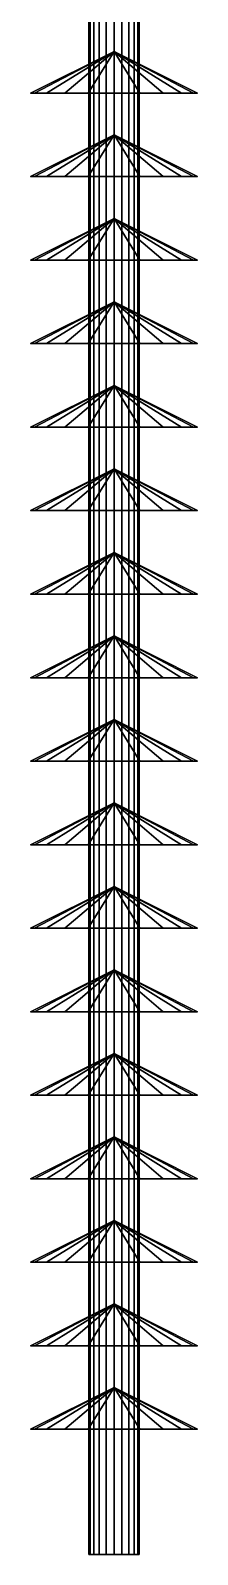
# Model space of a CAD drawing. Extents: x -14.2 to 13.4, y -20.5 to 46.3.
# Drawn here: x -8.95 to -8.75, y 28.5 to 30.325 of the extents above; entities that cross this region are included whole.
import ezdxf

# ---------------------------------------------------------------- set-up
doc = ezdxf.new("R2010")
doc.units = 0

msp = doc.modelspace()

# ---------------------------------------------------------------- linework, layer by layer
at = {"layer": '2', "color": 7}
for points in [[(-8.8785, 33.5, 0.0093), (-8.8785, 28.5, 0.0093), (-8.88, 28.5), (-8.88, 33.5)], [(-8.88, 33.5), (-8.88, 28.5), (-8.8785, 28.5, -0.0093), (-8.8785, 33.5, -0.0093)], [(-8.8743, 33.5, 0.0176), (-8.8743, 28.5, 0.0176), (-8.8785, 28.5, 0.0093), (-8.8785, 33.5, 0.0093)], [(-8.8785, 33.5, -0.0093), (-8.8785, 28.5, -0.0093), (-8.8743, 28.5, -0.0176), (-8.8743, 33.5, -0.0176)], [(-8.8676, 33.5, 0.0243), (-8.8676, 28.5, 0.0243), (-8.8743, 28.5, 0.0176), (-8.8743, 33.5, 0.0176)], [(-8.8743, 33.5, -0.0176), (-8.8743, 28.5, -0.0176), (-8.8676, 28.5, -0.0243), (-8.8676, 33.5, -0.0243)], [(-8.8593, 33.5, 0.0285), (-8.8593, 28.5, 0.0285), (-8.8676, 28.5, 0.0243), (-8.8676, 33.5, 0.0243)], [(-8.8676, 33.5, -0.0243), (-8.8676, 28.5, -0.0243), (-8.8593, 28.5, -0.0285), (-8.8593, 33.5, -0.0285)], [(-8.85, 33.5, 0.03), (-8.85, 28.5, 0.03), (-8.8593, 28.5, 0.0285), (-8.8593, 33.5, 0.0285)], [(-8.8593, 33.5, -0.0285), (-8.8593, 28.5, -0.0285), (-8.85, 28.5, -0.03), (-8.85, 33.5, -0.03)], [(-8.8407, 33.5, 0.0285), (-8.8407, 28.5, 0.0285), (-8.85, 28.5, 0.03), (-8.85, 33.5, 0.03)], [(-8.85, 33.5, -0.03), (-8.85, 28.5, -0.03), (-8.8407, 28.5, -0.0285), (-8.8407, 33.5, -0.0285)], [(-8.8324, 33.5, 0.0243), (-8.8324, 28.5, 0.0243), (-8.8407, 28.5, 0.0285), (-8.8407, 33.5, 0.0285)], [(-8.8407, 33.5, -0.0285), (-8.8407, 28.5, -0.0285), (-8.8324, 28.5, -0.0243), (-8.8324, 33.5, -0.0243)], [(-8.8257, 33.5, 0.0176), (-8.8257, 28.5, 0.0176), (-8.8324, 28.5, 0.0243), (-8.8324, 33.5, 0.0243)], [(-8.8324, 33.5, -0.0243), (-8.8324, 28.5, -0.0243), (-8.8257, 28.5, -0.0176), (-8.8257, 33.5, -0.0176)], [(-8.8215, 33.5, 0.0093), (-8.8215, 28.5, 0.0093), (-8.8257, 28.5, 0.0176), (-8.8257, 33.5, 0.0176)], [(-8.8257, 33.5, -0.0176), (-8.8257, 28.5, -0.0176), (-8.8215, 28.5, -0.0093), (-8.8215, 33.5, -0.0093)], [(-8.82, 33.5), (-8.82, 28.5), (-8.8215, 28.5, 0.0093), (-8.8215, 33.5, 0.0093)], [(-8.8215, 33.5, -0.0093), (-8.8215, 28.5, -0.0093), (-8.82, 28.5), (-8.82, 33.5)], [(-8.85, 30.3), (-8.9451, 30.25, 0.0309), (-8.95, 30.25)], [(-8.85, 30.3), (-8.95, 30.25), (-8.9451, 30.25, -0.0309)], [(-8.85, 30.3), (-8.9309, 30.25, 0.0588), (-8.9451, 30.25, 0.0309)], [(-8.85, 30.3), (-8.9451, 30.25, -0.0309), (-8.9309, 30.25, -0.0588)], [(-8.85, 30.3), (-8.9088, 30.25, 0.0809), (-8.9309, 30.25, 0.0588)], [(-8.85, 30.3), (-8.9309, 30.25, -0.0588), (-8.9088, 30.25, -0.0809)], [(-8.85, 30.3), (-8.8809, 30.25, 0.0951), (-8.9088, 30.25, 0.0809)], [(-8.85, 30.3), (-8.9088, 30.25, -0.0809), (-8.8809, 30.25, -0.0951)], [(-8.85, 30.3), (-8.85, 30.25, 0.1), (-8.8809, 30.25, 0.0951)], [(-8.85, 30.3), (-8.8809, 30.25, -0.0951), (-8.85, 30.25, -0.1)], [(-8.85, 30.3), (-8.75, 30.25), (-8.7549, 30.25, 0.0309)], [(-8.85, 30.3), (-8.7549, 30.25, 0.0309), (-8.7691, 30.25, 0.0588)], [(-8.85, 30.3), (-8.7691, 30.25, 0.0588), (-8.7912, 30.25, 0.0809)], [(-8.85, 30.3), (-8.7912, 30.25, 0.0809), (-8.8191, 30.25, 0.0951)], [(-8.85, 30.3), (-8.8191, 30.25, 0.0951), (-8.85, 30.25, 0.1)], [(-8.85, 30.3), (-8.85, 30.25, -0.1), (-8.8191, 30.25, -0.0951)], [(-8.85, 30.3), (-8.8191, 30.25, -0.0951), (-8.7912, 30.25, -0.0809)], [(-8.85, 30.3), (-8.7912, 30.25, -0.0809), (-8.7691, 30.25, -0.0588)], [(-8.85, 30.3), (-8.7691, 30.25, -0.0588), (-8.7549, 30.25, -0.0309)], [(-8.85, 30.3), (-8.7549, 30.25, -0.0309), (-8.75, 30.25)], [(-8.85, 30.2), (-8.9451, 30.15, 0.0309), (-8.95, 30.15)], [(-8.85, 30.2), (-8.95, 30.15), (-8.9451, 30.15, -0.0309)], [(-8.85, 30.2), (-8.9309, 30.15, 0.0588), (-8.9451, 30.15, 0.0309)], [(-8.85, 30.2), (-8.9451, 30.15, -0.0309), (-8.9309, 30.15, -0.0588)], [(-8.85, 30.2), (-8.9088, 30.15, 0.0809), (-8.9309, 30.15, 0.0588)], [(-8.85, 30.2), (-8.9309, 30.15, -0.0588), (-8.9088, 30.15, -0.0809)], [(-8.85, 30.2), (-8.8809, 30.15, 0.0951), (-8.9088, 30.15, 0.0809)], [(-8.85, 30.2), (-8.9088, 30.15, -0.0809), (-8.8809, 30.15, -0.0951)], [(-8.85, 30.2), (-8.85, 30.15, 0.1), (-8.8809, 30.15, 0.0951)], [(-8.85, 30.2), (-8.8809, 30.15, -0.0951), (-8.85, 30.15, -0.1)], [(-8.85, 30.2), (-8.75, 30.15), (-8.7549, 30.15, 0.0309)], [(-8.85, 30.2), (-8.7549, 30.15, 0.0309), (-8.7691, 30.15, 0.0588)], [(-8.85, 30.2), (-8.7691, 30.15, 0.0588), (-8.7912, 30.15, 0.0809)], [(-8.85, 30.2), (-8.7912, 30.15, 0.0809), (-8.8191, 30.15, 0.0951)], [(-8.85, 30.2), (-8.8191, 30.15, 0.0951), (-8.85, 30.15, 0.1)], [(-8.85, 30.2), (-8.85, 30.15, -0.1), (-8.8191, 30.15, -0.0951)], [(-8.85, 30.2), (-8.8191, 30.15, -0.0951), (-8.7912, 30.15, -0.0809)], [(-8.85, 30.2), (-8.7912, 30.15, -0.0809), (-8.7691, 30.15, -0.0588)], [(-8.85, 30.2), (-8.7691, 30.15, -0.0588), (-8.7549, 30.15, -0.0309)], [(-8.85, 30.2), (-8.7549, 30.15, -0.0309), (-8.75, 30.15)], [(-8.85, 30.1), (-8.9451, 30.05, 0.0309), (-8.95, 30.05)], [(-8.85, 30.1), (-8.95, 30.05), (-8.9451, 30.05, -0.0309)], [(-8.85, 30.1), (-8.9309, 30.05, 0.0588), (-8.9451, 30.05, 0.0309)], [(-8.85, 30.1), (-8.9451, 30.05, -0.0309), (-8.9309, 30.05, -0.0588)], [(-8.85, 30.1), (-8.9088, 30.05, 0.0809), (-8.9309, 30.05, 0.0588)], [(-8.85, 30.1), (-8.9309, 30.05, -0.0588), (-8.9088, 30.05, -0.0809)], [(-8.85, 30.1), (-8.8809, 30.05, 0.0951), (-8.9088, 30.05, 0.0809)], [(-8.85, 30.1), (-8.9088, 30.05, -0.0809), (-8.8809, 30.05, -0.0951)], [(-8.85, 30.1), (-8.85, 30.05, 0.1), (-8.8809, 30.05, 0.0951)], [(-8.85, 30.1), (-8.8809, 30.05, -0.0951), (-8.85, 30.05, -0.1)], [(-8.85, 30.1), (-8.75, 30.05), (-8.7549, 30.05, 0.0309)], [(-8.85, 30.1), (-8.7549, 30.05, 0.0309), (-8.7691, 30.05, 0.0588)], [(-8.85, 30.1), (-8.7691, 30.05, 0.0588), (-8.7912, 30.05, 0.0809)], [(-8.85, 30.1), (-8.7912, 30.05, 0.0809), (-8.8191, 30.05, 0.0951)], [(-8.85, 30.1), (-8.8191, 30.05, 0.0951), (-8.85, 30.05, 0.1)], [(-8.85, 30.1), (-8.85, 30.05, -0.1), (-8.8191, 30.05, -0.0951)], [(-8.85, 30.1), (-8.8191, 30.05, -0.0951), (-8.7912, 30.05, -0.0809)], [(-8.85, 30.1), (-8.7912, 30.05, -0.0809), (-8.7691, 30.05, -0.0588)], [(-8.85, 30.1), (-8.7691, 30.05, -0.0588), (-8.7549, 30.05, -0.0309)], [(-8.85, 30.1), (-8.7549, 30.05, -0.0309), (-8.75, 30.05)], [(-8.85, 30), (-8.9451, 29.95, 0.0309), (-8.95, 29.95)], [(-8.85, 30), (-8.95, 29.95), (-8.9451, 29.95, -0.0309)], [(-8.85, 30), (-8.9309, 29.95, 0.0588), (-8.9451, 29.95, 0.0309)], [(-8.85, 30), (-8.9451, 29.95, -0.0309), (-8.9309, 29.95, -0.0588)], [(-8.85, 30), (-8.9088, 29.95, 0.0809), (-8.9309, 29.95, 0.0588)], [(-8.85, 30), (-8.9309, 29.95, -0.0588), (-8.9088, 29.95, -0.0809)], [(-8.85, 30), (-8.8809, 29.95, 0.0951), (-8.9088, 29.95, 0.0809)], [(-8.85, 30), (-8.9088, 29.95, -0.0809), (-8.8809, 29.95, -0.0951)], [(-8.85, 30), (-8.85, 29.95, 0.1), (-8.8809, 29.95, 0.0951)], [(-8.85, 30), (-8.8809, 29.95, -0.0951), (-8.85, 29.95, -0.1)], [(-8.85, 30), (-8.75, 29.95), (-8.7549, 29.95, 0.0309)], [(-8.85, 30), (-8.7549, 29.95, 0.0309), (-8.7691, 29.95, 0.0588)], [(-8.85, 30), (-8.7691, 29.95, 0.0588), (-8.7912, 29.95, 0.0809)], [(-8.85, 30), (-8.7912, 29.95, 0.0809), (-8.8191, 29.95, 0.0951)], [(-8.85, 30), (-8.8191, 29.95, 0.0951), (-8.85, 29.95, 0.1)], [(-8.85, 30), (-8.85, 29.95, -0.1), (-8.8191, 29.95, -0.0951)], [(-8.85, 30), (-8.8191, 29.95, -0.0951), (-8.7912, 29.95, -0.0809)], [(-8.85, 30), (-8.7912, 29.95, -0.0809), (-8.7691, 29.95, -0.0588)], [(-8.85, 30), (-8.7691, 29.95, -0.0588), (-8.7549, 29.95, -0.0309)], [(-8.85, 30), (-8.7549, 29.95, -0.0309), (-8.75, 29.95)], [(-8.85, 29.9), (-8.9451, 29.85, 0.0309), (-8.95, 29.85)], [(-8.85, 29.9), (-8.95, 29.85), (-8.9451, 29.85, -0.0309)], [(-8.85, 29.9), (-8.9309, 29.85, 0.0588), (-8.9451, 29.85, 0.0309)], [(-8.85, 29.9), (-8.9451, 29.85, -0.0309), (-8.9309, 29.85, -0.0588)], [(-8.85, 29.9), (-8.9088, 29.85, 0.0809), (-8.9309, 29.85, 0.0588)], [(-8.85, 29.9), (-8.9309, 29.85, -0.0588), (-8.9088, 29.85, -0.0809)], [(-8.85, 29.9), (-8.8809, 29.85, 0.0951), (-8.9088, 29.85, 0.0809)], [(-8.85, 29.9), (-8.9088, 29.85, -0.0809), (-8.8809, 29.85, -0.0951)], [(-8.85, 29.9), (-8.85, 29.85, 0.1), (-8.8809, 29.85, 0.0951)], [(-8.85, 29.9), (-8.8809, 29.85, -0.0951), (-8.85, 29.85, -0.1)], [(-8.85, 29.9), (-8.75, 29.85), (-8.7549, 29.85, 0.0309)], [(-8.85, 29.9), (-8.7549, 29.85, 0.0309), (-8.7691, 29.85, 0.0588)], [(-8.85, 29.9), (-8.7691, 29.85, 0.0588), (-8.7912, 29.85, 0.0809)], [(-8.85, 29.9), (-8.7912, 29.85, 0.0809), (-8.8191, 29.85, 0.0951)], [(-8.85, 29.9), (-8.8191, 29.85, 0.0951), (-8.85, 29.85, 0.1)], [(-8.85, 29.9), (-8.85, 29.85, -0.1), (-8.8191, 29.85, -0.0951)], [(-8.85, 29.9), (-8.8191, 29.85, -0.0951), (-8.7912, 29.85, -0.0809)], [(-8.85, 29.9), (-8.7912, 29.85, -0.0809), (-8.7691, 29.85, -0.0588)], [(-8.85, 29.9), (-8.7691, 29.85, -0.0588), (-8.7549, 29.85, -0.0309)], [(-8.85, 29.9), (-8.7549, 29.85, -0.0309), (-8.75, 29.85)], [(-8.85, 29.8), (-8.9451, 29.75, 0.0309), (-8.95, 29.75)], [(-8.85, 29.8), (-8.95, 29.75), (-8.9451, 29.75, -0.0309)], [(-8.85, 29.8), (-8.9309, 29.75, 0.0588), (-8.9451, 29.75, 0.0309)], [(-8.85, 29.8), (-8.9451, 29.75, -0.0309), (-8.9309, 29.75, -0.0588)], [(-8.85, 29.8), (-8.9088, 29.75, 0.0809), (-8.9309, 29.75, 0.0588)], [(-8.85, 29.8), (-8.9309, 29.75, -0.0588), (-8.9088, 29.75, -0.0809)], [(-8.85, 29.8), (-8.8809, 29.75, 0.0951), (-8.9088, 29.75, 0.0809)], [(-8.85, 29.8), (-8.9088, 29.75, -0.0809), (-8.8809, 29.75, -0.0951)], [(-8.85, 29.8), (-8.85, 29.75, 0.1), (-8.8809, 29.75, 0.0951)], [(-8.85, 29.8), (-8.8809, 29.75, -0.0951), (-8.85, 29.75, -0.1)], [(-8.85, 29.8), (-8.75, 29.75), (-8.7549, 29.75, 0.0309)], [(-8.85, 29.8), (-8.7549, 29.75, 0.0309), (-8.7691, 29.75, 0.0588)], [(-8.85, 29.8), (-8.7691, 29.75, 0.0588), (-8.7912, 29.75, 0.0809)], [(-8.85, 29.8), (-8.7912, 29.75, 0.0809), (-8.8191, 29.75, 0.0951)], [(-8.85, 29.8), (-8.8191, 29.75, 0.0951), (-8.85, 29.75, 0.1)], [(-8.85, 29.8), (-8.85, 29.75, -0.1), (-8.8191, 29.75, -0.0951)], [(-8.85, 29.8), (-8.8191, 29.75, -0.0951), (-8.7912, 29.75, -0.0809)], [(-8.85, 29.8), (-8.7912, 29.75, -0.0809), (-8.7691, 29.75, -0.0588)], [(-8.85, 29.8), (-8.7691, 29.75, -0.0588), (-8.7549, 29.75, -0.0309)], [(-8.85, 29.8), (-8.7549, 29.75, -0.0309), (-8.75, 29.75)], [(-8.85, 29.7), (-8.9451, 29.65, 0.0309), (-8.95, 29.65)], [(-8.85, 29.7), (-8.95, 29.65), (-8.9451, 29.65, -0.0309)], [(-8.85, 29.7), (-8.9309, 29.65, 0.0588), (-8.9451, 29.65, 0.0309)], [(-8.85, 29.7), (-8.9451, 29.65, -0.0309), (-8.9309, 29.65, -0.0588)], [(-8.85, 29.7), (-8.9088, 29.65, 0.0809), (-8.9309, 29.65, 0.0588)], [(-8.85, 29.7), (-8.9309, 29.65, -0.0588), (-8.9088, 29.65, -0.0809)], [(-8.85, 29.7), (-8.8809, 29.65, 0.0951), (-8.9088, 29.65, 0.0809)], [(-8.85, 29.7), (-8.9088, 29.65, -0.0809), (-8.8809, 29.65, -0.0951)], [(-8.85, 29.7), (-8.85, 29.65, 0.1), (-8.8809, 29.65, 0.0951)], [(-8.85, 29.7), (-8.8809, 29.65, -0.0951), (-8.85, 29.65, -0.1)], [(-8.85, 29.7), (-8.75, 29.65), (-8.7549, 29.65, 0.0309)], [(-8.85, 29.7), (-8.7549, 29.65, 0.0309), (-8.7691, 29.65, 0.0588)], [(-8.85, 29.7), (-8.7691, 29.65, 0.0588), (-8.7912, 29.65, 0.0809)], [(-8.85, 29.7), (-8.7912, 29.65, 0.0809), (-8.8191, 29.65, 0.0951)], [(-8.85, 29.7), (-8.8191, 29.65, 0.0951), (-8.85, 29.65, 0.1)], [(-8.85, 29.7), (-8.85, 29.65, -0.1), (-8.8191, 29.65, -0.0951)], [(-8.85, 29.7), (-8.8191, 29.65, -0.0951), (-8.7912, 29.65, -0.0809)], [(-8.85, 29.7), (-8.7912, 29.65, -0.0809), (-8.7691, 29.65, -0.0588)], [(-8.85, 29.7), (-8.7691, 29.65, -0.0588), (-8.7549, 29.65, -0.0309)], [(-8.85, 29.7), (-8.7549, 29.65, -0.0309), (-8.75, 29.65)], [(-8.85, 29.6), (-8.9451, 29.55, 0.0309), (-8.95, 29.55)], [(-8.85, 29.6), (-8.95, 29.55), (-8.9451, 29.55, -0.0309)], [(-8.85, 29.6), (-8.9309, 29.55, 0.0588), (-8.9451, 29.55, 0.0309)], [(-8.85, 29.6), (-8.9451, 29.55, -0.0309), (-8.9309, 29.55, -0.0588)], [(-8.85, 29.6), (-8.9088, 29.55, 0.0809), (-8.9309, 29.55, 0.0588)], [(-8.85, 29.6), (-8.9309, 29.55, -0.0588), (-8.9088, 29.55, -0.0809)], [(-8.85, 29.6), (-8.8809, 29.55, 0.0951), (-8.9088, 29.55, 0.0809)], [(-8.85, 29.6), (-8.9088, 29.55, -0.0809), (-8.8809, 29.55, -0.0951)], [(-8.85, 29.6), (-8.85, 29.55, 0.1), (-8.8809, 29.55, 0.0951)], [(-8.85, 29.6), (-8.8809, 29.55, -0.0951), (-8.85, 29.55, -0.1)], [(-8.85, 29.6), (-8.75, 29.55), (-8.7549, 29.55, 0.0309)], [(-8.85, 29.6), (-8.7549, 29.55, 0.0309), (-8.7691, 29.55, 0.0588)], [(-8.85, 29.6), (-8.7691, 29.55, 0.0588), (-8.7912, 29.55, 0.0809)], [(-8.85, 29.6), (-8.7912, 29.55, 0.0809), (-8.8191, 29.55, 0.0951)], [(-8.85, 29.6), (-8.8191, 29.55, 0.0951), (-8.85, 29.55, 0.1)], [(-8.85, 29.6), (-8.85, 29.55, -0.1), (-8.8191, 29.55, -0.0951)], [(-8.85, 29.6), (-8.8191, 29.55, -0.0951), (-8.7912, 29.55, -0.0809)], [(-8.85, 29.6), (-8.7912, 29.55, -0.0809), (-8.7691, 29.55, -0.0588)], [(-8.85, 29.6), (-8.7691, 29.55, -0.0588), (-8.7549, 29.55, -0.0309)], [(-8.85, 29.6), (-8.7549, 29.55, -0.0309), (-8.75, 29.55)], [(-8.85, 29.5), (-8.9451, 29.45, 0.0309), (-8.95, 29.45)], [(-8.85, 29.5), (-8.95, 29.45), (-8.9451, 29.45, -0.0309)], [(-8.85, 29.5), (-8.9309, 29.45, 0.0588), (-8.9451, 29.45, 0.0309)], [(-8.85, 29.5), (-8.9451, 29.45, -0.0309), (-8.9309, 29.45, -0.0588)], [(-8.85, 29.5), (-8.9088, 29.45, 0.0809), (-8.9309, 29.45, 0.0588)], [(-8.85, 29.5), (-8.9309, 29.45, -0.0588), (-8.9088, 29.45, -0.0809)], [(-8.85, 29.5), (-8.8809, 29.45, 0.0951), (-8.9088, 29.45, 0.0809)], [(-8.85, 29.5), (-8.9088, 29.45, -0.0809), (-8.8809, 29.45, -0.0951)], [(-8.85, 29.5), (-8.85, 29.45, 0.1), (-8.8809, 29.45, 0.0951)], [(-8.85, 29.5), (-8.8809, 29.45, -0.0951), (-8.85, 29.45, -0.1)], [(-8.85, 29.5), (-8.75, 29.45), (-8.7549, 29.45, 0.0309)], [(-8.85, 29.5), (-8.7549, 29.45, 0.0309), (-8.7691, 29.45, 0.0588)], [(-8.85, 29.5), (-8.7691, 29.45, 0.0588), (-8.7912, 29.45, 0.0809)], [(-8.85, 29.5), (-8.7912, 29.45, 0.0809), (-8.8191, 29.45, 0.0951)], [(-8.85, 29.5), (-8.8191, 29.45, 0.0951), (-8.85, 29.45, 0.1)], [(-8.85, 29.5), (-8.85, 29.45, -0.1), (-8.8191, 29.45, -0.0951)], [(-8.85, 29.5), (-8.8191, 29.45, -0.0951), (-8.7912, 29.45, -0.0809)], [(-8.85, 29.5), (-8.7912, 29.45, -0.0809), (-8.7691, 29.45, -0.0588)], [(-8.85, 29.5), (-8.7691, 29.45, -0.0588), (-8.7549, 29.45, -0.0309)], [(-8.85, 29.5), (-8.7549, 29.45, -0.0309), (-8.75, 29.45)], [(-8.85, 29.4), (-8.9451, 29.35, 0.0309), (-8.95, 29.35)], [(-8.85, 29.4), (-8.95, 29.35), (-8.9451, 29.35, -0.0309)], [(-8.85, 29.4), (-8.9309, 29.35, 0.0588), (-8.9451, 29.35, 0.0309)], [(-8.85, 29.4), (-8.9451, 29.35, -0.0309), (-8.9309, 29.35, -0.0588)], [(-8.85, 29.4), (-8.9088, 29.35, 0.0809), (-8.9309, 29.35, 0.0588)], [(-8.85, 29.4), (-8.9309, 29.35, -0.0588), (-8.9088, 29.35, -0.0809)], [(-8.85, 29.4), (-8.8809, 29.35, 0.0951), (-8.9088, 29.35, 0.0809)], [(-8.85, 29.4), (-8.9088, 29.35, -0.0809), (-8.8809, 29.35, -0.0951)], [(-8.85, 29.4), (-8.85, 29.35, 0.1), (-8.8809, 29.35, 0.0951)], [(-8.85, 29.4), (-8.8809, 29.35, -0.0951), (-8.85, 29.35, -0.1)], [(-8.85, 29.4), (-8.75, 29.35), (-8.7549, 29.35, 0.0309)], [(-8.85, 29.4), (-8.7549, 29.35, 0.0309), (-8.7691, 29.35, 0.0588)], [(-8.85, 29.4), (-8.7691, 29.35, 0.0588), (-8.7912, 29.35, 0.0809)], [(-8.85, 29.4), (-8.7912, 29.35, 0.0809), (-8.8191, 29.35, 0.0951)], [(-8.85, 29.4), (-8.8191, 29.35, 0.0951), (-8.85, 29.35, 0.1)], [(-8.85, 29.4), (-8.85, 29.35, -0.1), (-8.8191, 29.35, -0.0951)], [(-8.85, 29.4), (-8.8191, 29.35, -0.0951), (-8.7912, 29.35, -0.0809)], [(-8.85, 29.4), (-8.7912, 29.35, -0.0809), (-8.7691, 29.35, -0.0588)], [(-8.85, 29.4), (-8.7691, 29.35, -0.0588), (-8.7549, 29.35, -0.0309)], [(-8.85, 29.4), (-8.7549, 29.35, -0.0309), (-8.75, 29.35)], [(-8.85, 29.3), (-8.9451, 29.25, 0.0309), (-8.95, 29.25)], [(-8.85, 29.3), (-8.95, 29.25), (-8.9451, 29.25, -0.0309)], [(-8.85, 29.3), (-8.9309, 29.25, 0.0588), (-8.9451, 29.25, 0.0309)], [(-8.85, 29.3), (-8.9451, 29.25, -0.0309), (-8.9309, 29.25, -0.0588)], [(-8.85, 29.3), (-8.9088, 29.25, 0.0809), (-8.9309, 29.25, 0.0588)], [(-8.85, 29.3), (-8.9309, 29.25, -0.0588), (-8.9088, 29.25, -0.0809)], [(-8.85, 29.3), (-8.8809, 29.25, 0.0951), (-8.9088, 29.25, 0.0809)], [(-8.85, 29.3), (-8.9088, 29.25, -0.0809), (-8.8809, 29.25, -0.0951)], [(-8.85, 29.3), (-8.85, 29.25, 0.1), (-8.8809, 29.25, 0.0951)], [(-8.85, 29.3), (-8.8809, 29.25, -0.0951), (-8.85, 29.25, -0.1)], [(-8.85, 29.3), (-8.75, 29.25), (-8.7549, 29.25, 0.0309)], [(-8.85, 29.3), (-8.7549, 29.25, 0.0309), (-8.7691, 29.25, 0.0588)], [(-8.85, 29.3), (-8.7691, 29.25, 0.0588), (-8.7912, 29.25, 0.0809)], [(-8.85, 29.3), (-8.7912, 29.25, 0.0809), (-8.8191, 29.25, 0.0951)], [(-8.85, 29.3), (-8.8191, 29.25, 0.0951), (-8.85, 29.25, 0.1)], [(-8.85, 29.3), (-8.85, 29.25, -0.1), (-8.8191, 29.25, -0.0951)], [(-8.85, 29.3), (-8.8191, 29.25, -0.0951), (-8.7912, 29.25, -0.0809)], [(-8.85, 29.3), (-8.7912, 29.25, -0.0809), (-8.7691, 29.25, -0.0588)], [(-8.85, 29.3), (-8.7691, 29.25, -0.0588), (-8.7549, 29.25, -0.0309)], [(-8.85, 29.3), (-8.7549, 29.25, -0.0309), (-8.75, 29.25)], [(-8.85, 29.2), (-8.9451, 29.15, 0.0309), (-8.95, 29.15)], [(-8.85, 29.2), (-8.95, 29.15), (-8.9451, 29.15, -0.0309)], [(-8.85, 29.2), (-8.9309, 29.15, 0.0588), (-8.9451, 29.15, 0.0309)], [(-8.85, 29.2), (-8.9451, 29.15, -0.0309), (-8.9309, 29.15, -0.0588)], [(-8.85, 29.2), (-8.9088, 29.15, 0.0809), (-8.9309, 29.15, 0.0588)], [(-8.85, 29.2), (-8.9309, 29.15, -0.0588), (-8.9088, 29.15, -0.0809)], [(-8.85, 29.2), (-8.8809, 29.15, 0.0951), (-8.9088, 29.15, 0.0809)], [(-8.85, 29.2), (-8.9088, 29.15, -0.0809), (-8.8809, 29.15, -0.0951)], [(-8.85, 29.2), (-8.85, 29.15, 0.1), (-8.8809, 29.15, 0.0951)], [(-8.85, 29.2), (-8.8809, 29.15, -0.0951), (-8.85, 29.15, -0.1)], [(-8.85, 29.2), (-8.75, 29.15), (-8.7549, 29.15, 0.0309)], [(-8.85, 29.2), (-8.7549, 29.15, 0.0309), (-8.7691, 29.15, 0.0588)], [(-8.85, 29.2), (-8.7691, 29.15, 0.0588), (-8.7912, 29.15, 0.0809)], [(-8.85, 29.2), (-8.7912, 29.15, 0.0809), (-8.8191, 29.15, 0.0951)], [(-8.85, 29.2), (-8.8191, 29.15, 0.0951), (-8.85, 29.15, 0.1)], [(-8.85, 29.2), (-8.85, 29.15, -0.1), (-8.8191, 29.15, -0.0951)], [(-8.85, 29.2), (-8.8191, 29.15, -0.0951), (-8.7912, 29.15, -0.0809)], [(-8.85, 29.2), (-8.7912, 29.15, -0.0809), (-8.7691, 29.15, -0.0588)], [(-8.85, 29.2), (-8.7691, 29.15, -0.0588), (-8.7549, 29.15, -0.0309)], [(-8.85, 29.2), (-8.7549, 29.15, -0.0309), (-8.75, 29.15)], [(-8.85, 29.1), (-8.9451, 29.05, 0.0309), (-8.95, 29.05)], [(-8.85, 29.1), (-8.95, 29.05), (-8.9451, 29.05, -0.0309)], [(-8.85, 29.1), (-8.9309, 29.05, 0.0588), (-8.9451, 29.05, 0.0309)], [(-8.85, 29.1), (-8.9451, 29.05, -0.0309), (-8.9309, 29.05, -0.0588)], [(-8.85, 29.1), (-8.9088, 29.05, 0.0809), (-8.9309, 29.05, 0.0588)], [(-8.85, 29.1), (-8.9309, 29.05, -0.0588), (-8.9088, 29.05, -0.0809)], [(-8.85, 29.1), (-8.8809, 29.05, 0.0951), (-8.9088, 29.05, 0.0809)], [(-8.85, 29.1), (-8.9088, 29.05, -0.0809), (-8.8809, 29.05, -0.0951)], [(-8.85, 29.1), (-8.85, 29.05, 0.1), (-8.8809, 29.05, 0.0951)], [(-8.85, 29.1), (-8.8809, 29.05, -0.0951), (-8.85, 29.05, -0.1)], [(-8.85, 29.1), (-8.75, 29.05), (-8.7549, 29.05, 0.0309)], [(-8.85, 29.1), (-8.7549, 29.05, 0.0309), (-8.7691, 29.05, 0.0588)], [(-8.85, 29.1), (-8.7691, 29.05, 0.0588), (-8.7912, 29.05, 0.0809)], [(-8.85, 29.1), (-8.7912, 29.05, 0.0809), (-8.8191, 29.05, 0.0951)], [(-8.85, 29.1), (-8.8191, 29.05, 0.0951), (-8.85, 29.05, 0.1)], [(-8.85, 29.1), (-8.85, 29.05, -0.1), (-8.8191, 29.05, -0.0951)], [(-8.85, 29.1), (-8.8191, 29.05, -0.0951), (-8.7912, 29.05, -0.0809)], [(-8.85, 29.1), (-8.7912, 29.05, -0.0809), (-8.7691, 29.05, -0.0588)], [(-8.85, 29.1), (-8.7691, 29.05, -0.0588), (-8.7549, 29.05, -0.0309)], [(-8.85, 29.1), (-8.7549, 29.05, -0.0309), (-8.75, 29.05)], [(-8.85, 29), (-8.9451, 28.95, 0.0309), (-8.95, 28.95)], [(-8.85, 29), (-8.95, 28.95), (-8.9451, 28.95, -0.0309)], [(-8.85, 29), (-8.9309, 28.95, 0.0588), (-8.9451, 28.95, 0.0309)], [(-8.85, 29), (-8.9451, 28.95, -0.0309), (-8.9309, 28.95, -0.0588)], [(-8.85, 29), (-8.9088, 28.95, 0.0809), (-8.9309, 28.95, 0.0588)], [(-8.85, 29), (-8.9309, 28.95, -0.0588), (-8.9088, 28.95, -0.0809)], [(-8.85, 29), (-8.8809, 28.95, 0.0951), (-8.9088, 28.95, 0.0809)], [(-8.85, 29), (-8.9088, 28.95, -0.0809), (-8.8809, 28.95, -0.0951)], [(-8.85, 29), (-8.85, 28.95, 0.1), (-8.8809, 28.95, 0.0951)], [(-8.85, 29), (-8.8809, 28.95, -0.0951), (-8.85, 28.95, -0.1)], [(-8.85, 29), (-8.75, 28.95), (-8.7549, 28.95, 0.0309)], [(-8.85, 29), (-8.7549, 28.95, 0.0309), (-8.7691, 28.95, 0.0588)], [(-8.85, 29), (-8.7691, 28.95, 0.0588), (-8.7912, 28.95, 0.0809)], [(-8.85, 29), (-8.7912, 28.95, 0.0809), (-8.8191, 28.95, 0.0951)], [(-8.85, 29), (-8.8191, 28.95, 0.0951), (-8.85, 28.95, 0.1)], [(-8.85, 29), (-8.85, 28.95, -0.1), (-8.8191, 28.95, -0.0951)], [(-8.85, 29), (-8.8191, 28.95, -0.0951), (-8.7912, 28.95, -0.0809)], [(-8.85, 29), (-8.7912, 28.95, -0.0809), (-8.7691, 28.95, -0.0588)], [(-8.85, 29), (-8.7691, 28.95, -0.0588), (-8.7549, 28.95, -0.0309)], [(-8.85, 29), (-8.7549, 28.95, -0.0309), (-8.75, 28.95)], [(-8.85, 28.9), (-8.9451, 28.85, 0.0309), (-8.95, 28.85)], [(-8.85, 28.9), (-8.95, 28.85), (-8.9451, 28.85, -0.0309)], [(-8.85, 28.9), (-8.9309, 28.85, 0.0588), (-8.9451, 28.85, 0.0309)], [(-8.85, 28.9), (-8.9451, 28.85, -0.0309), (-8.9309, 28.85, -0.0588)], [(-8.85, 28.9), (-8.9088, 28.85, 0.0809), (-8.9309, 28.85, 0.0588)], [(-8.85, 28.9), (-8.9309, 28.85, -0.0588), (-8.9088, 28.85, -0.0809)], [(-8.85, 28.9), (-8.8809, 28.85, 0.0951), (-8.9088, 28.85, 0.0809)], [(-8.85, 28.9), (-8.9088, 28.85, -0.0809), (-8.8809, 28.85, -0.0951)], [(-8.85, 28.9), (-8.85, 28.85, 0.1), (-8.8809, 28.85, 0.0951)], [(-8.85, 28.9), (-8.8809, 28.85, -0.0951), (-8.85, 28.85, -0.1)], [(-8.85, 28.9), (-8.75, 28.85), (-8.7549, 28.85, 0.0309)], [(-8.85, 28.9), (-8.7549, 28.85, 0.0309), (-8.7691, 28.85, 0.0588)], [(-8.85, 28.9), (-8.7691, 28.85, 0.0588), (-8.7912, 28.85, 0.0809)], [(-8.85, 28.9), (-8.7912, 28.85, 0.0809), (-8.8191, 28.85, 0.0951)], [(-8.85, 28.9), (-8.8191, 28.85, 0.0951), (-8.85, 28.85, 0.1)], [(-8.85, 28.9), (-8.85, 28.85, -0.1), (-8.8191, 28.85, -0.0951)], [(-8.85, 28.9), (-8.8191, 28.85, -0.0951), (-8.7912, 28.85, -0.0809)], [(-8.85, 28.9), (-8.7912, 28.85, -0.0809), (-8.7691, 28.85, -0.0588)], [(-8.85, 28.9), (-8.7691, 28.85, -0.0588), (-8.7549, 28.85, -0.0309)], [(-8.85, 28.9), (-8.7549, 28.85, -0.0309), (-8.75, 28.85)], [(-8.85, 28.8), (-8.9451, 28.75, 0.0309), (-8.95, 28.75)], [(-8.85, 28.8), (-8.95, 28.75), (-8.9451, 28.75, -0.0309)], [(-8.85, 28.8), (-8.9309, 28.75, 0.0588), (-8.9451, 28.75, 0.0309)], [(-8.85, 28.8), (-8.9451, 28.75, -0.0309), (-8.9309, 28.75, -0.0588)], [(-8.85, 28.8), (-8.9088, 28.75, 0.0809), (-8.9309, 28.75, 0.0588)], [(-8.85, 28.8), (-8.9309, 28.75, -0.0588), (-8.9088, 28.75, -0.0809)], [(-8.85, 28.8), (-8.8809, 28.75, 0.0951), (-8.9088, 28.75, 0.0809)], [(-8.85, 28.8), (-8.9088, 28.75, -0.0809), (-8.8809, 28.75, -0.0951)], [(-8.85, 28.8), (-8.85, 28.75, 0.1), (-8.8809, 28.75, 0.0951)], [(-8.85, 28.8), (-8.8809, 28.75, -0.0951), (-8.85, 28.75, -0.1)], [(-8.85, 28.8), (-8.75, 28.75), (-8.7549, 28.75, 0.0309)], [(-8.85, 28.8), (-8.7549, 28.75, 0.0309), (-8.7691, 28.75, 0.0588)], [(-8.85, 28.8), (-8.7691, 28.75, 0.0588), (-8.7912, 28.75, 0.0809)], [(-8.85, 28.8), (-8.7912, 28.75, 0.0809), (-8.8191, 28.75, 0.0951)], [(-8.85, 28.8), (-8.8191, 28.75, 0.0951), (-8.85, 28.75, 0.1)], [(-8.85, 28.8), (-8.85, 28.75, -0.1), (-8.8191, 28.75, -0.0951)], [(-8.85, 28.8), (-8.8191, 28.75, -0.0951), (-8.7912, 28.75, -0.0809)], [(-8.85, 28.8), (-8.7912, 28.75, -0.0809), (-8.7691, 28.75, -0.0588)], [(-8.85, 28.8), (-8.7691, 28.75, -0.0588), (-8.7549, 28.75, -0.0309)], [(-8.85, 28.8), (-8.7549, 28.75, -0.0309), (-8.75, 28.75)], [(-8.85, 28.7), (-8.9451, 28.65, 0.0309), (-8.95, 28.65)], [(-8.85, 28.7), (-8.95, 28.65), (-8.9451, 28.65, -0.0309)], [(-8.85, 28.7), (-8.9309, 28.65, 0.0588), (-8.9451, 28.65, 0.0309)], [(-8.85, 28.7), (-8.9451, 28.65, -0.0309), (-8.9309, 28.65, -0.0588)], [(-8.85, 28.7), (-8.9088, 28.65, 0.0809), (-8.9309, 28.65, 0.0588)], [(-8.85, 28.7), (-8.9309, 28.65, -0.0588), (-8.9088, 28.65, -0.0809)], [(-8.85, 28.7), (-8.8809, 28.65, 0.0951), (-8.9088, 28.65, 0.0809)], [(-8.85, 28.7), (-8.9088, 28.65, -0.0809), (-8.8809, 28.65, -0.0951)], [(-8.85, 28.7), (-8.85, 28.65, 0.1), (-8.8809, 28.65, 0.0951)], [(-8.85, 28.7), (-8.8809, 28.65, -0.0951), (-8.85, 28.65, -0.1)], [(-8.85, 28.7), (-8.75, 28.65), (-8.7549, 28.65, 0.0309)], [(-8.85, 28.7), (-8.7549, 28.65, 0.0309), (-8.7691, 28.65, 0.0588)], [(-8.85, 28.7), (-8.7691, 28.65, 0.0588), (-8.7912, 28.65, 0.0809)], [(-8.85, 28.7), (-8.7912, 28.65, 0.0809), (-8.8191, 28.65, 0.0951)], [(-8.85, 28.7), (-8.8191, 28.65, 0.0951), (-8.85, 28.65, 0.1)], [(-8.85, 28.7), (-8.85, 28.65, -0.1), (-8.8191, 28.65, -0.0951)], [(-8.85, 28.7), (-8.8191, 28.65, -0.0951), (-8.7912, 28.65, -0.0809)], [(-8.85, 28.7), (-8.7912, 28.65, -0.0809), (-8.7691, 28.65, -0.0588)], [(-8.85, 28.7), (-8.7691, 28.65, -0.0588), (-8.7549, 28.65, -0.0309)], [(-8.85, 28.7), (-8.7549, 28.65, -0.0309), (-8.75, 28.65)], [(-8.82, 28.5), (-8.8785, 28.5, 0.0093), (-8.88, 28.5)], [(-8.82, 28.5), (-8.88, 28.5), (-8.8785, 28.5, -0.0093)], [(-8.82, 28.5), (-8.8743, 28.5, 0.0176), (-8.8785, 28.5, 0.0093)], [(-8.82, 28.5), (-8.8785, 28.5, -0.0093), (-8.8743, 28.5, -0.0176)], [(-8.82, 28.5), (-8.8676, 28.5, 0.0243), (-8.8743, 28.5, 0.0176)], [(-8.82, 28.5), (-8.8743, 28.5, -0.0176), (-8.8676, 28.5, -0.0243)], [(-8.82, 28.5), (-8.8593, 28.5, 0.0285), (-8.8676, 28.5, 0.0243)], [(-8.82, 28.5), (-8.8676, 28.5, -0.0243), (-8.8593, 28.5, -0.0285)], [(-8.82, 28.5), (-8.85, 28.5, 0.03), (-8.8593, 28.5, 0.0285)], [(-8.82, 28.5), (-8.8593, 28.5, -0.0285), (-8.85, 28.5, -0.03)], [(-8.82, 28.5), (-8.8407, 28.5, 0.0285), (-8.85, 28.5, 0.03)], [(-8.82, 28.5), (-8.85, 28.5, -0.03), (-8.8407, 28.5, -0.0285)], [(-8.82, 28.5), (-8.8324, 28.5, 0.0243), (-8.8407, 28.5, 0.0285)], [(-8.82, 28.5), (-8.8407, 28.5, -0.0285), (-8.8324, 28.5, -0.0243)], [(-8.82, 28.5), (-8.8257, 28.5, 0.0176), (-8.8324, 28.5, 0.0243)], [(-8.82, 28.5), (-8.8324, 28.5, -0.0243), (-8.8257, 28.5, -0.0176)], [(-8.82, 28.5), (-8.8215, 28.5, 0.0093), (-8.8257, 28.5, 0.0176)], [(-8.82, 28.5), (-8.8257, 28.5, -0.0176), (-8.8215, 28.5, -0.0093)], [(-8.82, 28.5), (-8.8215, 28.5, -0.0093), (-8.82, 28.5)]]:
    msp.add_3dface(points, dxfattribs=at)

doc.saveas('drawing.dxf')
